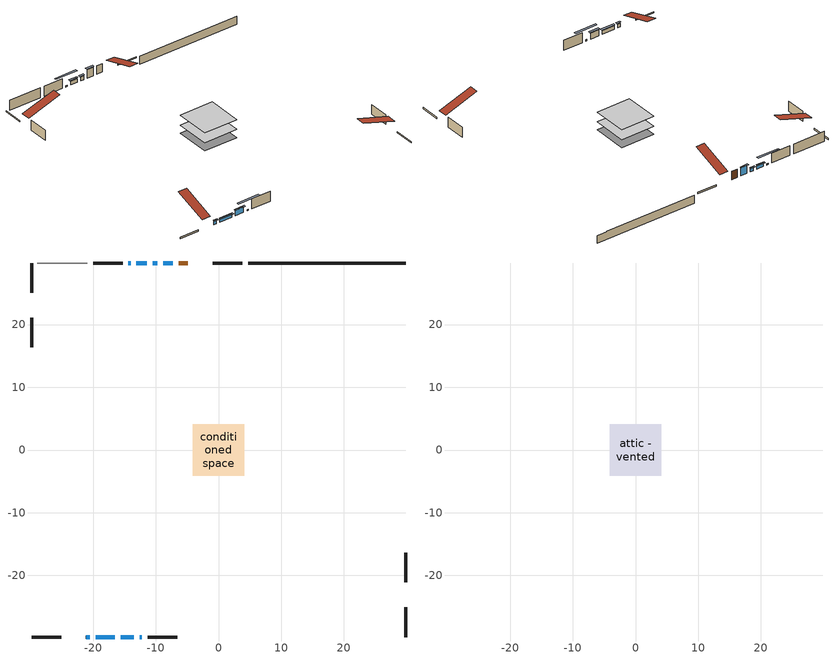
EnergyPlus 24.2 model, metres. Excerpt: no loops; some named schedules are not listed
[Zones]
conditioned space
 floor adiabatic (AdiabaticFloorConstruction): -4.14,-4.14 -4.14,4.14 4.14,4.14 4.14,-4.14 z0.61
 floor foundation (Slab1 construction): -4.15,-4.15 -4.15,4.15 4.15,4.15 4.15,-4.15 z-1.37
 wall outside (RimJoist1 construction): 3.8,29.82 -0.9,29.82 / -29.82,-29.82 -25.11,-29.82 / -29.82,29.82 -29.82,25.11 / 29.82,-29.82 29.82,-25.11 z0.61:0.91
 wall outside (AdiabaticWallConstruction 1): -4.89,29.82 -6.35,29.82 z0.61:2.64
 wall outside (AdiabaticWallConstruction): -21.13,-29.82 -20.51,-29.82 / -9.73,29.82 -10.52,29.82 / -11.45,29.82 -13.1,29.82 z0.61:1.53; -7.28,29.82 -8.8,29.82 z0.61:2.64; -19.59,-29.82 -16.54,-29.82 z0.61:1.45; -15.61,-29.82 -13.48,-29.82 z0.61:2.03; -14.02,29.82 -14.36,29.82 / -12.55,-29.82 -12.21,-29.82 z0.61:0.92
 wall outside (Wall1 construction): -15.29,29.82 -19.99,29.82 / -11.29,-29.82 -6.58,-29.82 / -29.82,21.13 -29.82,16.42 / 29.82,-21.13 29.82,-16.42 z0.61:3.05
 wall foundation (FoundationWall1 construction): 4.73,29.82,-1.37 4.73,29.82,0.61 27.31,29.82,0.61 27.31,29.82,0.53 29.82,29.82,0.53 29.82,29.82,-1.37
 wall adiabatic (Wall2 construction): -20.92,29.82 -28.89,29.82 z0.61:3.05
 window (WindowConstruction 5): -21.13,-29.82 -20.52,-29.82 z0.61:1.52
 window (WindowConstruction): -7.28,29.82 -8.8,29.82 z0.61:2.64
 window (WindowConstruction 1): -9.73,29.82 -10.52,29.82 z0.61:1.52
 window (WindowConstruction 2): -11.45,29.82 -13.1,29.82 z0.61:1.52
 window (WindowConstruction 3): -19.59,-29.82 -16.54,-29.82 z0.61:1.45
 window (WindowConstruction 4): -15.61,-29.82 -13.48,-29.82 z0.61:2.03
 window (WindowConstruction 6): -14.03,29.82 -14.36,29.82 z0.61:0.91
 window (WindowConstruction 7): -12.55,-29.82 -12.21,-29.82 z0.61:0.91
 door (Door): -4.89,29.82 -6.35,29.82 z0.61:2.64
 ceiling adiabatic (AdiabaticFloorConstruction): 4.14,-4.14 4.14,4.14 -4.14,4.14 -4.14,-4.14 z0.61
attic - vented
 floor to conditioned space (Floor1 construction Reversed): -4.15,-4.15 -4.15,4.15 4.15,4.15 4.15,-4.15 z3.05
 roof outside (Roof1 construction): -3.96,29.82,3.05 -3.96,21.74,5.74 -1.83,21.74,5.74 -1.83,29.82,3.05; -22.05,-29.82,3.05 -22.05,-21.74,5.74 -24.18,-21.74,5.74 -24.18,-29.82,3.05; -29.82,22.05,3.05 -21.74,22.05,5.74 -21.74,24.18,5.74 -29.82,24.18,3.05; 29.82,-22.05,3.05 21.74,-22.05,5.74 21.74,-24.18,5.74 29.82,-24.18,3.05
shading: -20.31,-29.82 -21.33,-29.82 -21.33,-30.23 -20.31,-30.23 z1.73; -9,29.82 -7.08,29.82 -7.08,30.23 -9,30.23 z2.84; -10.72,29.82 -9.53,29.82 -9.53,30.23 -10.72,30.23 z1.73; -13.3,29.82 -11.25,29.82 -11.25,30.23 -13.3,30.23 z1.73; -16.34,-29.82 -19.79,-29.82 -19.79,-30.23 -16.34,-30.23 z1.65; -13.27,-29.82 -15.81,-29.82 -15.81,-30.23 -13.27,-30.23 z2.23; -16.95,29.82 -11.44,29.82 -11.44,30.23 -16.95,30.23 z3.5; -9.62,-29.82 -15.14,-29.82 -15.14,-30.23 -9.62,-30.23 z3.5
[Building]
Building 1: Terrain=Suburbs
[Site:Location]
Toronto City Centre_ON: Latitude {deg}=43.63; Longitude {deg}=-79.39; Time Zone {hr}=-5; Elevation {m}=77; Keep Site Location Information=Yes
[Site:GroundTemperature:Shallow]
5.01852, 3.26908, 3.12898, 3.95918, 7.29196, 10.6092, 13.4851, 15.3069, 15.4617, 13.9799, 11.1774, 7.9619
[Site:WaterMainsTemperature]
Calculation Method=Schedule; Temperature Schedule=mains temperature schedule
[Material] Roughness=Rough; Thermal Absorptance=0.9
Name | Thickness {m} | Conductivity {W/m-K} | Density {kg/m3} | Specific Heat {J/kg-K} | Solar Absorptance | Visible Absorptance
asphalt or fiberglass shingles | 0.00635 | 0.162714 | 1121.4 | 1465.45 | 0.4 | 0.4
ceiling stud and cavity | 0.1397 | 0.0997951 | 65.682 | 1177.47 | 0.7 | 0.7
concrete 4.0 in. | 0.1016 | 1.803125 | 2242.8 | 837.4 | 0.7 | 0.7
concrete 8.0 in. | 0.2032 | 1.803125 | 2242.8 | 837.4 | 0.7 | 0.7
door material | 0.04445 | 0.327969 | 512.64 | 1214.23 | 0.7 | 0.7
exterior vertical ins | 0.00218552 | 0.029427 | 32.04 | 1214.23 | 0.7 | 0.7
floor covering | 0.0127 | 0.0433444 | 54.468 | 1339.84 | 0.6 | 0.6
floor rigid ins; wall rigid ins | 0.512978 | 0.029427 | 32.04 | 1214.23 | 0.7 | 0.7
floor stud and cavity | 0.1397 | 1.75129 | 37.0049 | 1207.88 | 0.7 | 0.7
furniture material conditioned space 1 | 0.1524 | 0.115458 | 640.8 | 1214.23 | 0.6 | 0.6
gypsum board | 0.0127 | 0.160291 | 801 | 837.4 | 0.6 | 0.6
gypsum board 1 | 0.0127 | 0.160291 | 801 | 837.4 | 0.7 | 0.7
osb sheathing 0.5 in. | 0.0127 | 0.115458 | 512.64 | 1214.23 | 0.7 | 0.7
osb sheathing 0.5 in. 1 | 0.0127 | 0.115458 | 512.64 | 1214.23 | 0.4 | 0.4
osb sheathing 0.75 in. | 0.01905 | 0.115458 | 512.64 | 1214.23 | 0.7 | 0.7
osb sheathing 2.0 in. | 0.0508 | 0.115458 | 512.64 | 1214.23 | 0.7 | 0.7
rim joist stud and cavity | 0.0508 | 0.0454632 | 125.044 | 1163.47 | 0.6 | 0.6
wall stud and cavity | 0.1397 | 0.0994217 | 139.0536 | 1170.24 | 0.7 | 0.7
wall stud and cavity 1 | 0.1397 | 0.0890897 | 139.0536 | 1170.24 | 0.7 | 0.7
wall stud and cavity 2 | 0.0889 | 0.380278 | 52.3479 | 1209.89 | 0.7 | 0.7
wall stud and cavity 3 | 0.0889 | 0.391764 | 83.0341 | 1211.67 | 0.7 | 0.7
wood siding | 0.0254 | 0.102417 | 544.68 | 1172.36 | 0.4 | 0.4
wood siding 1; wood siding 2; wood siding 3 | 0.0254 | 0.102417 | 544.68 | 1172.36 | 0.7 | 0.7
[WindowMaterial:SimpleGlazingSystem]
Name | U-Factor {W/m2-K} | Solar Heat Gain Coefficient
WindowMaterial | 3.85479 | 0.63
WindowMaterial 1 | 2.521032 | 0.59
WindowMaterial 2 | 2.44779 | 0.62
WindowMaterial 3 | 2.93382 | 0.65
WindowMaterial 4 | 2.89181 | 0.69
WindowMaterial 5 | 2.97868 | 0.61
WindowMaterial 6 | 5.75692 | 0.53
[Construction]
AdiabaticFloorConstruction: floor stud and cavity, floor rigid ins, osb sheathing 0.75 in., floor covering
AdiabaticWallConstruction: wood siding 2, wall rigid ins, wall stud and cavity 2, gypsum board
AdiabaticWallConstruction 1: wood siding 3, wall rigid ins, wall stud and cavity 2, gypsum board
Door: door material
Floor1 construction Reversed: gypsum board, ceiling stud and cavity
FoundationWall1 construction: concrete 8.0 in., gypsum board 1
furniture construction conditioned space 1: furniture material conditioned space 1
PartitionWallConstruction: gypsum board, wall stud and cavity 3, gypsum board
RimJoist1 construction: wood siding 1, osb sheathing 2.0 in., rim joist stud and cavity
Roof1 construction: asphalt or fiberglass shingles
Slab1 construction: concrete 4.0 in.
Wall1 construction: wood siding, osb sheathing 0.5 in., wall stud and cavity, gypsum board
Wall2 construction: osb sheathing 0.5 in. 1, wall stud and cavity 1, gypsum board
WindowConstruction: WindowMaterial
WindowConstruction 1: WindowMaterial 1
WindowConstruction 2: WindowMaterial 2
WindowConstruction 3: WindowMaterial 3
WindowConstruction 4: WindowMaterial 4
WindowConstruction 5: WindowMaterial 5
WindowConstruction 6; WindowConstruction 7: WindowMaterial 6
[Zone] Multiplier=1; Part of Total Floor Area=Yes
Name | Volume {m3}
attic - vented | 30.0309
conditioned space | 318
[Space]
Name | Zone | Volume {m3}
attic - vented 1 | attic - vented | 30.0309
conditioned space 1 | conditioned space | 318
[ZoneInfiltration:EffectiveLeakageArea]
infil attic - vented 1: Zone or Space=attic - vented 1; Schedule=Always On Discrete; Effective Air Leakage Area {cm2}=2893.89; Stack Coefficient=0.00018717; Wind Coefficient=9.24354e-06
[ZoneMixing]
whole house fan mix: Zone or Space=attic - vented; Schedule=Always On Continuous; Design Flow Rate Calculation Method=Flow/Zone; Design Flow Rate {m3/s}=0; Source Zone or Space=conditioned space
[SurfaceProperty:ExposedFoundationPerimeter]
Slab1: Exposed Perimeter Calculation Method=TotalExposedPerimeter; Total Exposed Perimeter {m}=25.085
[InternalMass] Zone or ZoneList=conditioned space; Space or SpaceList=conditioned space 1
Name | Construction | Surface Area {m2}
furniture mass conditioned space 1 | furniture construction conditioned space 1 | 54.972
partition wall mass | PartitionWallConstruction | 137.43
[Lights]
interior lighting: Zone or ZoneList or Space or SpaceList=conditioned space 1; Schedule=interior lighting schedule; Design Level Calculation Method=LightingLevel; Lighting Level {W}=343.2; Return Air Fraction=0; Fraction Radiant=0.6; Fraction Visible=0.2; Fraction Replaceable=1
[People]
occupants: Zone or ZoneList or Space or SpaceList=conditioned space 1; Number of People Schedule=occupants schedule; Number of People Calculation Method=People; Number of People=3; Fraction Radiant=0.314171; Sensible Heat Fraction=0.56303; Activity Level Schedule=occupants activity schedule; Carbon Dioxide Generation Rate {m3/s-W}=0; Enable ASHRAE 55 Comfort Warnings=No; Mean Radiant Temperature Calculation Type=EnclosureAveraged
[ElectricEquipment] Zone or ZoneList or Space or SpaceList=conditioned space 1; Design Level Calculation Method=EquipmentLevel
Name | Schedule | Design Level {W} | Fraction Latent | Fraction Radiant | Fraction Lost
clothes dryer | clothes dryer schedule | 140.772 | 0.015 | 0.081 | 0.85
clothes washer | clothes washer schedule | 32.1985 | 0.03 | 0.162 | 0.7
cooking range | cooking range schedule | 208.969 | 0.08 | 0.432 | 0.2
dishwasher | dishwasher schedule | 66.8632 | 0.3 | 0.18 | 0.4
fridge | fridge schedule | 72.9452 | 0 | 0.6 | 0
mech vent house fan | mech vent house fan schedule | 0.95 | 0 | 0 | 1
mech vent house fan cfis | mech vent house fan cfis schedule | 0 | 0 | 0 | 0
misc plug loads | misc plug loads schedule | 494.7 | 0.045 | 0.513 | 0.1
whole house fan | Always On Discrete | 0 | 0 | 0 | 1
[OtherEquipment] Zone or ZoneList or Space or SpaceList=conditioned space 1; Design Level Calculation Method=EquipmentLevel
Name | Fuel Type | Schedule | Design Level {W} | Fraction Latent | Fraction Radiant | Fraction Lost
clothes dryer 1 | Electricity | clothes dryer schedule | 0 | 0.015 | 0.081 | 0.85
cooking range 1 | Electricity | cooking range schedule | 0 | 0.08 | 0.432 | 0.2
general water use latent | None | general water use schedule | 59.3978 | 1 | 0 | 0
general water use sensible | None | general water use schedule | -58.539 | 0 | 0.6 | 0
mech vent house fan latent load | None | Always On Discrete | 0 | 1 | 0 | 0
mech vent house fan sensible load | None | Always On Discrete | 0 | 0 | 0 | 0
water heater energy adjustment1 | Electricity | Always On Discrete | 0.01 | 0 | 0 | 1
[ZoneInfiltration:DesignFlowRate] Zone or ZoneList or Space or SpaceList=conditioned space 1; Schedule=Always On Discrete; Design Flow Rate Calculation Method=Flow/Zone; Design Flow Rate {m3/s}=0
infil flow; natural vent flow; whole house fan flow
[AvailabilityManager:Scheduled]
central ac and furnace airloop Availability Manager: Schedule=Always On Discrete
[Foundation:Kiva]
Foundation Kiva 1: Initial Indoor Air Temperature {C}=18; Wall Height Above Grade {m}=0.609996; Wall Depth Below Slab {m}=0.2032; Custom Block Material Name 1=exterior vertical ins; Custom Block Depth 1 {m}=1.98001; Custom Block X Position 1 {m}=0.2159; Custom Block Z Position 1 {m}=0
[Foundation:Kiva:Settings]
Soil Conductivity {W/m-K}=0.849921; Soil Density {kg/m3}=1842.3; Soil Specific Heat {J/kg-K}=418.7; Ground Solar Absorptivity=0.9; Ground Thermal Absorptivity=0.9; Ground Surface Roughness {m}=0.03; Far-Field Width {m}=40; Deep-Ground Boundary Condition=ZeroFlux; Deep-Ground Depth {m}=40; Minimum Cell Dimension {m}=0.2; Maximum Cell Growth Coefficient=3; Simulation Timestep=Timestep
[Exterior:Lights]
exterior lighting: Schedule=exterior lighting schedule; Design Level {W}=75.6
[EnergyManagementSystem:GlobalVariable]
central_ac_and_furnace_airloop_Fan_RTF
infil_program_Qfan
infil_program_Qinf
natural_vent_program_Qnv
natural_vent_program_Qwhf
[EnergyManagementSystem:Sensor]
Name | Output:Variable or Output:Meter Index Key | Output:Variable or Output:Meter
airflow_gain | infil flow | Infiltration Sensible Heat Gain Energy
airflow_gain_1 | natural vent flow | Infiltration Sensible Heat Gain Energy
airflow_gain_2 | whole house fan flow | Infiltration Sensible Heat Gain Energy
airflow_loss | infil flow | Infiltration Sensible Heat Loss Energy
airflow_loss_1 | natural vent flow | Infiltration Sensible Heat Loss Energy
airflow_loss_2 | whole house fan flow | Infiltration Sensible Heat Loss Energy
clg_load_cond |  | Cooling:EnergyTransfer:Zone:CONDITIONED SPACE
clg_sp_s; clg_sp_s_1 | cooling setpoint | Schedule Value
clothes_dryer_exhaust_0_sch_s | clothes dryer exhaust 0 schedule | Schedule Value
cool_season | cooling season schedule | Schedule Value
htg_load_cond |  | Heating:EnergyTransfer:Zone:CONDITIONED SPACE
htg_sp_s; htg_sp_s_1 | heating setpoint | Schedule Value
ig_ee_conv | clothes dryer | Electric Equipment Convective Heating Energy
ig_ee_conv_2 | cooking range | Electric Equipment Convective Heating Energy
ig_ee_conv_4 | fridge | Electric Equipment Convective Heating Energy
ig_ee_conv_5 | misc plug loads | Electric Equipment Convective Heating Energy
ig_ee_conv_6 | whole house fan | Electric Equipment Convective Heating Energy
ig_ee_rad | clothes dryer | Electric Equipment Radiant Heating Energy
ig_ee_rad_2 | cooking range | Electric Equipment Radiant Heating Energy
ig_ee_rad_4 | fridge | Electric Equipment Radiant Heating Energy
ig_ee_rad_5 | misc plug loads | Electric Equipment Radiant Heating Energy
ig_ee_rad_6 | whole house fan | Electric Equipment Radiant Heating Energy
ig_lgt_conv | interior lighting | Lights Convective Heating Energy
ig_lgt_rad | interior lighting | Lights Radiant Heating Energy
ig_lgt_vis | interior lighting | Lights Visible Radiation Heating Energy
ig_oe_conv | clothes dryer 1 | Other Equipment Convective Heating Energy
ig_oe_conv_1 | cooking range 1 | Other Equipment Convective Heating Energy
ig_oe_conv_2 | general water use latent | Other Equipment Convective Heating Energy
ig_oe_conv_3 | general water use sensible | Other Equipment Convective Heating Energy
ig_oe_conv_4 | water heater energy adjustment1 | Other Equipment Convective Heating Energy
ig_oe_rad | clothes dryer 1 | Other Equipment Radiant Heating Energy
ig_oe_rad_1 | cooking range 1 | Other Equipment Radiant Heating Energy
ig_oe_rad_2 | general water use latent | Other Equipment Radiant Heating Energy
ig_oe_rad_3 | general water use sensible | Other Equipment Radiant Heating Energy
ig_oe_rad_4 | water heater energy adjustment1 | Other Equipment Radiant Heating Energy
ig_ppl_conv | occupants | People Convective Heating Energy
ig_ppl_rad | occupants | People Radiant Heating Energy
im_conv | furniture mass conditioned space 1 | Surface Inside Face Convection Heat Gain Energy
im_conv_1 | partition wall mass | Surface Inside Face Convection Heat Gain Energy
im_ig | furniture mass conditioned space 1 | Surface Inside Face Internal Gains Radiation Heat Gain Energy
im_ig_1 | partition wall mass | Surface Inside Face Internal Gains Radiation Heat Gain Energy
im_lgt | furniture mass conditioned space 1 | Surface Inside Face Lights Radiation Heat Gain Energy
im_lgt_1 | partition wall mass | Surface Inside Face Lights Radiation Heat Gain Energy
im_sol | furniture mass conditioned space 1 | Surface Inside Face Solar Radiation Heat Gain Energy
im_sol_1 | partition wall mass | Surface Inside Face Solar Radiation Heat Gain Energy
im_surf | furniture mass conditioned space 1 | Surface Inside Face Net Surface Thermal Radiation Heat Gain Energy
im_surf_1 | partition wall mass | Surface Inside Face Net Surface Thermal Radiation Heat Gain Energy
mv_conv | mech vent house fan | Electric Equipment Convective Heating Energy
mv_conv_1 | mech vent house fan cfis | Electric Equipment Convective Heating Energy
mv_conv_2 | mech vent house fan latent load | Other Equipment Convective Heating Energy
mv_conv_3 | mech vent house fan sensible load | Other Equipment Convective Heating Energy
mv_rad | mech vent house fan | Electric Equipment Radiant Heating Energy
mv_rad_1 | mech vent house fan cfis | Electric Equipment Radiant Heating Energy
mv_rad_2 | mech vent house fan latent load | Other Equipment Radiant Heating Energy
mv_rad_3 | mech vent house fan sensible load | Other Equipment Radiant Heating Energy
natural_vent_s | natural vent schedule | Schedule Value
out_pb_s |  | Site Outdoor Air Barometric Pressure
out_wt_s |  | Site Outdoor Air Humidity Ratio
site_vw_s |  | Site Wind Speed
ss_back_out | Window1 | Surface Window Shortwave from Zone Back Out Window Heat Transfer Rate
ss_back_out_1 | Window2 | Surface Window Shortwave from Zone Back Out Window Heat Transfer Rate
ss_back_out_2 | Window3 | Surface Window Shortwave from Zone Back Out Window Heat Transfer Rate
ss_back_out_3 | Window4 | Surface Window Shortwave from Zone Back Out Window Heat Transfer Rate
ss_back_out_4 | Window5 | Surface Window Shortwave from Zone Back Out Window Heat Transfer Rate
ss_back_out_5 | Window7 | Surface Window Shortwave from Zone Back Out Window Heat Transfer Rate
ss_back_out_6 | Window8 | Surface Window Shortwave from Zone Back Out Window Heat Transfer Rate
ss_back_out_7 | Window9 | Surface Window Shortwave from Zone Back Out Window Heat Transfer Rate
ss_conv | Door1 | Surface Inside Face Convection Heat Gain Energy
ss_conv_1 | Window1 | Surface Inside Face Convection Heat Gain Energy
ss_conv_2 | Window2 | Surface Inside Face Convection Heat Gain Energy
ss_conv_3 | Window3 | Surface Inside Face Convection Heat Gain Energy
ss_conv_4 | Window4 | Surface Inside Face Convection Heat Gain Energy
ss_conv_5 | Window5 | Surface Inside Face Convection Heat Gain Energy
ss_conv_6 | Window7 | Surface Inside Face Convection Heat Gain Energy
ss_conv_7 | Window8 | Surface Inside Face Convection Heat Gain Energy
ss_conv_8 | Window9 | Surface Inside Face Convection Heat Gain Energy
ss_ig | Door1 | Surface Inside Face Internal Gains Radiation Heat Gain Energy
ss_ig_1 | Window1 | Surface Inside Face Internal Gains Radiation Heat Gain Energy
ss_ig_2 | Window2 | Surface Inside Face Internal Gains Radiation Heat Gain Energy
ss_ig_3 | Window3 | Surface Inside Face Internal Gains Radiation Heat Gain Energy
ss_ig_4 | Window4 | Surface Inside Face Internal Gains Radiation Heat Gain Energy
ss_ig_5 | Window5 | Surface Inside Face Internal Gains Radiation Heat Gain Energy
ss_ig_6 | Window7 | Surface Inside Face Internal Gains Radiation Heat Gain Energy
ss_ig_7 | Window8 | Surface Inside Face Internal Gains Radiation Heat Gain Energy
ss_ig_8 | Window9 | Surface Inside Face Internal Gains Radiation Heat Gain Energy
ss_lgt | Door1 | Surface Inside Face Lights Radiation Heat Gain Energy
ss_sol | Door1 | Surface Inside Face Solar Radiation Heat Gain Energy
ss_surf | Door1 | Surface Inside Face Net Surface Thermal Radiation Heat Gain Energy
ss_surf_1 | Window1 | Surface Inside Face Net Surface Thermal Radiation Heat Gain Energy
ss_surf_2 | Window2 | Surface Inside Face Net Surface Thermal Radiation Heat Gain Energy
ss_surf_3 | Window3 | Surface Inside Face Net Surface Thermal Radiation Heat Gain Energy
ss_surf_4 | Window4 | Surface Inside Face Net Surface Thermal Radiation Heat Gain Energy
ss_surf_5 | Window5 | Surface Inside Face Net Surface Thermal Radiation Heat Gain Energy
ss_surf_6 | Window7 | Surface Inside Face Net Surface Thermal Radiation Heat Gain Energy
ss_surf_7 | Window8 | Surface Inside Face Net Surface Thermal Radiation Heat Gain Energy
ss_surf_8 | Window9 | Surface Inside Face Net Surface Thermal Radiation Heat Gain Energy
ss_trans_in | Window1 | Surface Window Transmitted Solar Radiation Rate
ss_trans_in_1 | Window2 | Surface Window Transmitted Solar Radiation Rate
ss_trans_in_2 | Window3 | Surface Window Transmitted Solar Radiation Rate
ss_trans_in_3 | Window4 | Surface Window Transmitted Solar Radiation Rate
ss_trans_in_4 | Window5 | Surface Window Transmitted Solar Radiation Rate
ss_trans_in_5 | Window7 | Surface Window Transmitted Solar Radiation Rate
ss_trans_in_6 | Window8 | Surface Window Transmitted Solar Radiation Rate
ss_trans_in_7 | Window9 | Surface Window Transmitted Solar Radiation Rate
ss_trans_out | Window1 | Surface Inside Face Initial Transmitted Diffuse Transmitted Out Window Solar Radiation Rate
ss_trans_out_1 | Window2 | Surface Inside Face Initial Transmitted Diffuse Transmitted Out Window Solar Radiation Rate
ss_trans_out_2 | Window3 | Surface Inside Face Initial Transmitted Diffuse Transmitted Out Window Solar Radiation Rate
ss_trans_out_3 | Window4 | Surface Inside Face Initial Transmitted Diffuse Transmitted Out Window Solar Radiation Rate
ss_trans_out_4 | Window5 | Surface Inside Face Initial Transmitted Diffuse Transmitted Out Window Solar Radiation Rate
ss_trans_out_5 | Window7 | Surface Inside Face Initial Transmitted Diffuse Transmitted Out Window Solar Radiation Rate
ss_trans_out_6 | Window8 | Surface Inside Face Initial Transmitted Diffuse Transmitted Out Window Solar Radiation Rate
ss_trans_out_7 | Window9 | Surface Inside Face Initial Transmitted Diffuse Transmitted Out Window Solar Radiation Rate
s_conv | Floor1 | Surface Inside Face Convection Heat Gain Energy
s_conv_1 | FoundationWall1 | Surface Inside Face Convection Heat Gain Energy
s_conv_10 | Wall1:180 | Surface Inside Face Convection Heat Gain Energy
s_conv_11 | Wall1:270 | Surface Inside Face Convection Heat Gain Energy
s_conv_12 | Wall1:90 | Surface Inside Face Convection Heat Gain Energy
s_conv_13 | Wall2 | Surface Inside Face Convection Heat Gain Energy
s_conv_2 | inferred conditioned ceiling | Surface Inside Face Convection Heat Gain Energy
s_conv_3 | inferred conditioned floor | Surface Inside Face Convection Heat Gain Energy
s_conv_4 | RimJoist1:0 | Surface Inside Face Convection Heat Gain Energy
s_conv_5 | RimJoist1:180 | Surface Inside Face Convection Heat Gain Energy
s_conv_6 | RimJoist1:270 | Surface Inside Face Convection Heat Gain Energy
s_conv_7 | RimJoist1:90 | Surface Inside Face Convection Heat Gain Energy
s_conv_8 | Slab1 | Surface Inside Face Convection Heat Gain Energy
s_conv_9 | Wall1:0 | Surface Inside Face Convection Heat Gain Energy
s_ig | Floor1 | Surface Inside Face Internal Gains Radiation Heat Gain Energy
s_ig_1 | FoundationWall1 | Surface Inside Face Internal Gains Radiation Heat Gain Energy
s_ig_10 | Wall1:180 | Surface Inside Face Internal Gains Radiation Heat Gain Energy
s_ig_11 | Wall1:270 | Surface Inside Face Internal Gains Radiation Heat Gain Energy
s_ig_12 | Wall1:90 | Surface Inside Face Internal Gains Radiation Heat Gain Energy
s_ig_13 | Wall2 | Surface Inside Face Internal Gains Radiation Heat Gain Energy
s_ig_2 | inferred conditioned ceiling | Surface Inside Face Internal Gains Radiation Heat Gain Energy
s_ig_3 | inferred conditioned floor | Surface Inside Face Internal Gains Radiation Heat Gain Energy
s_ig_4 | RimJoist1:0 | Surface Inside Face Internal Gains Radiation Heat Gain Energy
s_ig_5 | RimJoist1:180 | Surface Inside Face Internal Gains Radiation Heat Gain Energy
s_ig_6 | RimJoist1:270 | Surface Inside Face Internal Gains Radiation Heat Gain Energy
s_ig_7 | RimJoist1:90 | Surface Inside Face Internal Gains Radiation Heat Gain Energy
s_ig_8 | Slab1 | Surface Inside Face Internal Gains Radiation Heat Gain Energy
s_ig_9 | Wall1:0 | Surface Inside Face Internal Gains Radiation Heat Gain Energy
s_lgt | Floor1 | Surface Inside Face Lights Radiation Heat Gain Energy
s_lgt_1 | FoundationWall1 | Surface Inside Face Lights Radiation Heat Gain Energy
s_lgt_10 | Wall1:180 | Surface Inside Face Lights Radiation Heat Gain Energy
s_lgt_11 | Wall1:270 | Surface Inside Face Lights Radiation Heat Gain Energy
s_lgt_12 | Wall1:90 | Surface Inside Face Lights Radiation Heat Gain Energy
s_lgt_13 | Wall2 | Surface Inside Face Lights Radiation Heat Gain Energy
s_lgt_2 | inferred conditioned ceiling | Surface Inside Face Lights Radiation Heat Gain Energy
s_lgt_3 | inferred conditioned floor | Surface Inside Face Lights Radiation Heat Gain Energy
s_lgt_4 | RimJoist1:0 | Surface Inside Face Lights Radiation Heat Gain Energy
s_lgt_5 | RimJoist1:180 | Surface Inside Face Lights Radiation Heat Gain Energy
s_lgt_6 | RimJoist1:270 | Surface Inside Face Lights Radiation Heat Gain Energy
s_lgt_7 | RimJoist1:90 | Surface Inside Face Lights Radiation Heat Gain Energy
s_lgt_8 | Slab1 | Surface Inside Face Lights Radiation Heat Gain Energy
s_lgt_9 | Wall1:0 | Surface Inside Face Lights Radiation Heat Gain Energy
s_sol | Floor1 | Surface Inside Face Solar Radiation Heat Gain Energy
s_sol_1 | FoundationWall1 | Surface Inside Face Solar Radiation Heat Gain Energy
s_sol_10 | Wall1:180 | Surface Inside Face Solar Radiation Heat Gain Energy
s_sol_11 | Wall1:270 | Surface Inside Face Solar Radiation Heat Gain Energy
s_sol_12 | Wall1:90 | Surface Inside Face Solar Radiation Heat Gain Energy
s_sol_13 | Wall2 | Surface Inside Face Solar Radiation Heat Gain Energy
s_sol_2 | inferred conditioned ceiling | Surface Inside Face Solar Radiation Heat Gain Energy
s_sol_3 | inferred conditioned floor | Surface Inside Face Solar Radiation Heat Gain Energy
s_sol_4 | RimJoist1:0 | Surface Inside Face Solar Radiation Heat Gain Energy
s_sol_5 | RimJoist1:180 | Surface Inside Face Solar Radiation Heat Gain Energy
s_sol_6 | RimJoist1:270 | Surface Inside Face Solar Radiation Heat Gain Energy
s_sol_7 | RimJoist1:90 | Surface Inside Face Solar Radiation Heat Gain Energy
s_sol_8 | Slab1 | Surface Inside Face Solar Radiation Heat Gain Energy
s_sol_9 | Wall1:0 | Surface Inside Face Solar Radiation Heat Gain Energy
s_surf | Floor1 | Surface Inside Face Net Surface Thermal Radiation Heat Gain Energy
s_surf_1 | FoundationWall1 | Surface Inside Face Net Surface Thermal Radiation Heat Gain Energy
s_surf_10 | Wall1:180 | Surface Inside Face Net Surface Thermal Radiation Heat Gain Energy
s_surf_11 | Wall1:270 | Surface Inside Face Net Surface Thermal Radiation Heat Gain Energy
